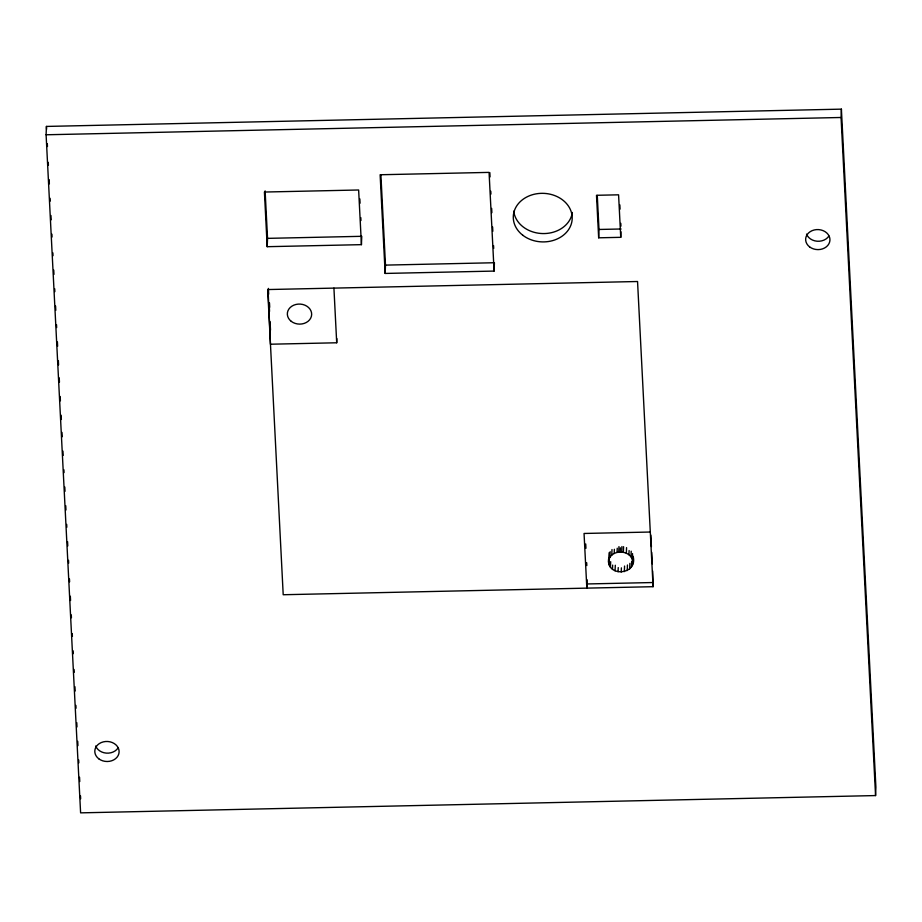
<?xml version="1.0" encoding="UTF-8"?>
<svg xmlns="http://www.w3.org/2000/svg" width="922" height="922" viewBox="0 0 922 922"><rect width="100%" height="100%" fill="white"/><g stroke="black" fill="none" stroke-linecap="round" stroke-linejoin="round"><path stroke-width="1.38" d="M46.1 134.773L46.434 126.429L841.394 109.142L875.9 787.227L875.566 795.571L80.606 812.858L46.1 134.773L841.06 117.486L841.394 109.142M267.541 238.36L361.758 236.309L361.424 244.653L267.196 246.693L267.541 238.36L265.121 190.889M268.06 289.704L270.457 344.217L336.703 342.777L336.864 338.605M385.488 265.11L494.423 262.735L494.088 271.08L385.154 273.442L385.488 265.11L380.901 174.996M620.967 231.768L620.748 237.323L598.666 237.807L599 229.463L597.272 195.452M587.164 579.788L586.83 588.132L584.052 533.469L650.298 532.029M633.08 556.185C638.381 575.478 605.258 577.656 608.739 558.098M609.131 552.716L608.566 562.27M609.338 559.297L609.119 564.852L608.854 559.666C612.277 548.555 631.651 549.973 632.861 561.74M609.938 557.222L610.168 551.667M610.445 567.249L610.675 561.682M611.77 555.102L611.989 549.547M612.485 569.277L612.657 565.105M614.202 553.454L614.363 549.293M615.078 570.81L615.308 565.255M617.072 552.393L617.244 548.221M618.063 571.755L618.236 567.583M618.962 546.619L618.743 552.174L621.682 552.117L621.912 546.55M620.206 551.99L620.368 547.818M621.221 572.032L621.393 567.86M623.364 552.255L623.583 546.7M624.344 571.617L624.574 566.05M626.349 553.2L626.568 547.633M627.225 570.557L627.456 564.99M628.942 554.733L629.104 550.561M629.657 568.909L629.887 563.342M630.971 556.761L631.201 551.206M631.489 566.788L631.708 561.221M632.308 559.158L632.538 553.592M632.573 564.345L632.746 560.173M653.076 586.692L637.551 281.51L267.68 289.554L283.204 594.736L653.076 586.692L652.661 571.018M599 229.463L621.082 228.99M587.003 583.96L653.249 582.52M841.06 117.486L875.566 795.571M650.828 535.06L651.416 546.562M651.716 552.313L652.292 563.826M619.849 204.891L620.068 209.144M620.794 223.32L620.932 226.155M620.748 237.323L618.581 194.819L596.499 195.291L598.666 237.807M585.724 543.98L585.943 548.29M586.68 562.674L586.83 565.555M489.847 172.621L490.066 176.92M490.792 191.223L490.93 194.081M491.657 208.384L491.875 212.671M492.613 226.973L492.821 231.272M493.558 245.575L493.696 248.433M494.088 271.08L489.075 172.391L380.129 174.754L385.154 273.442M359.845 198.91L360.076 203.22M360.802 217.604L360.951 220.485M361.424 244.653L358.635 189.99L264.418 192.041L267.196 246.693M333.925 288.113L336.703 342.777M269.489 302.935L269.708 307.245M268.371 288.402L268.671 294.164M269.109 302.785L269.547 311.417M270.054 321.49L270.503 330.122M46.434 126.429L46.584 129.311M47.31 143.671L47.46 146.54M48.267 162.353L48.405 165.222M49.143 179.583L49.362 183.893M50.088 198.265L50.237 201.134M50.964 215.506L51.183 219.816M51.92 234.176L52.058 237.046M52.865 252.859L53.015 255.728M53.741 270.088L53.96 274.399M54.698 288.77L54.847 291.64M55.574 306.012L55.793 310.322M56.519 324.682L56.668 327.564M57.406 341.924L57.625 346.234M58.351 360.606L58.57 364.916M59.227 377.836L59.446 382.146M60.184 396.518L60.403 400.828M61.129 415.188L61.348 419.498M62.005 432.43L62.223 436.74M62.961 451.112L63.18 455.422M63.906 469.782L64.056 472.652M64.782 487.023L65.001 491.334M65.739 505.694L65.958 510.004M66.684 524.376L66.833 527.246M67.56 541.617L67.779 545.928M68.516 560.288L68.654 563.169M69.461 578.97L69.611 581.84M70.337 596.211L70.556 600.51M71.294 614.882L71.432 617.752M72.239 633.564L72.389 636.434M73.115 650.794L73.264 653.675M74.071 669.476L74.209 672.345M74.947 686.717L75.166 691.027M75.892 705.388L76.042 708.257M76.768 722.629L76.987 726.939M77.725 741.3L77.944 745.61M78.67 759.982L78.819 762.851M79.546 777.223L79.765 781.533M80.502 795.893L80.652 798.775M572.355 212.452A29.481 24.295 2.3 0 1 542.77 233.566A29.481 24.295 2.3 0 1 513.738 211.184M118.062 747.926A12.159 10.015 2.3 0 1 106.214 753.113A12.159 10.015 2.3 0 1 95.692 745.99M828.901 236.032A12.159 10.015 2.3 0 1 817.053 241.218A12.159 10.015 2.3 0 1 806.531 234.096M522.797 235.248A29.481 24.295 2.3 0 0 571.502 223.285A29.481 24.295 2.3 0 0 533.93 194.323A29.481 24.295 2.3 0 0 522.797 235.248M98.735 758.76A12.159 10.015 2.3 0 0 118.823 753.827A12.159 10.015 2.3 0 0 103.322 741.876A12.159 10.015 2.3 0 0 98.735 758.76M809.574 246.865A12.159 10.015 2.3 0 0 829.662 241.933A12.159 10.015 2.3 0 0 814.161 229.981A12.159 10.015 2.3 0 0 809.574 246.865M291.271 321.363A12.159 10.015 2.3 0 0 311.371 316.43A12.159 10.015 2.3 0 0 295.87 304.479A12.159 10.015 2.3 0 0 291.271 321.363"/></g></svg>
